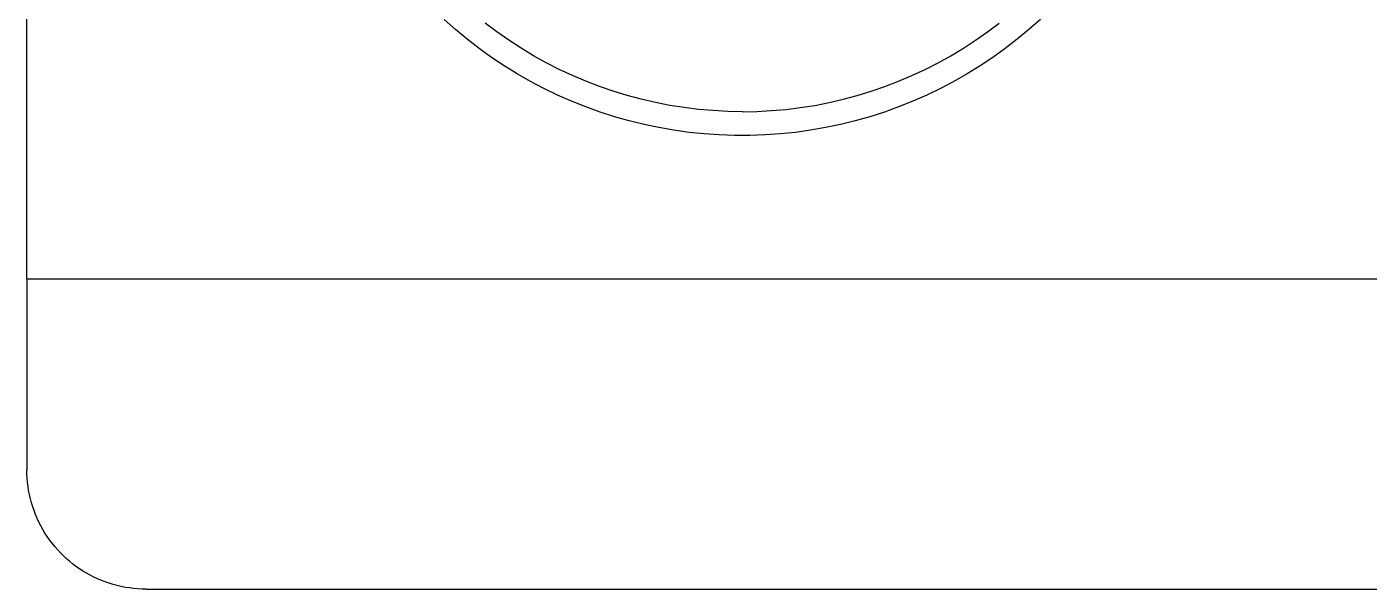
# Model space of a CAD drawing. Header units: millimetres. Extents: x -573 to 3430, y 0 to 3769.
# Drawn here: x 456.14 to 467.4, y 441.47 to 446.18 of the extents above; entities that cross this region are included whole.
import ezdxf

# ---------------------------------------------------------------- set-up
doc = ezdxf.new("R2010")
doc.units = ezdxf.units.MM
doc.layers.add('01 Basic thick', color=7, linetype='Continuous', lineweight=35)

msp = doc.modelspace()

# ---------------------------------------------------------------- linework, layer by layer
at = {"layer": '01 Basic thick', "lineweight": -3}
for p, q in [((456.139, 444.07, -368.054), (456.139, 475.874, -368.054)), ((459.734, 446.161, -368.054), (459.638, 446.245, -368.054)), ((460.082, 446.141, -368.054), (459.984, 446.214, -368.054)), ((464.196, 446.141, -368.054), (464.294, 446.214, -368.054)), ((464.64, 446.245, -368.054), (464.544, 446.161, -368.054)), ((459.832, 446.079, -368.054), (459.734, 446.161, -368.054)), ((459.933, 446.001, -368.054), (459.832, 446.079, -368.054)), ((460.182, 446.071, -368.054), (460.082, 446.141, -368.054)), ((460.284, 446.004, -368.054), (460.182, 446.071, -368.054)), ((463.994, 446.004, -368.054), (464.096, 446.071, -368.054)), ((464.096, 446.071, -368.054), (464.196, 446.141, -368.054)), ((464.446, 446.079, -368.054), (464.345, 446.001, -368.054)), ((464.544, 446.161, -368.054), (464.446, 446.079, -368.054)), ((460.037, 445.927, -368.054), (459.933, 446.001, -368.054)), ((460.389, 445.941, -368.054), (460.284, 446.004, -368.054)), ((463.889, 445.941, -368.054), (463.994, 446.004, -368.054)), ((464.345, 446.001, -368.054), (464.241, 445.927, -368.054)), ((460.143, 445.856, -368.054), (460.037, 445.927, -368.054)), ((460.252, 445.789, -368.054), (460.143, 445.856, -368.054)), ((460.496, 445.882, -368.054), (460.389, 445.941, -368.054)), ((460.605, 445.826, -368.054), (460.496, 445.882, -368.054)), ((463.673, 445.826, -368.054), (463.782, 445.882, -368.054)), ((463.782, 445.882, -368.054), (463.889, 445.941, -368.054)), ((464.135, 445.856, -368.054), (464.026, 445.789, -368.054)), ((464.241, 445.927, -368.054), (464.135, 445.856, -368.054)), ((460.363, 445.726, -368.054), (460.252, 445.789, -368.054)), ((460.476, 445.667, -368.054), (460.363, 445.726, -368.054)), ((460.715, 445.775, -368.054), (460.605, 445.826, -368.054)), ((460.828, 445.727, -368.054), (460.715, 445.775, -368.054)), ((460.942, 445.683, -368.054), (460.828, 445.727, -368.054)), ((463.336, 445.683, -368.054), (463.45, 445.727, -368.054)), ((463.45, 445.727, -368.054), (463.563, 445.775, -368.054)), ((463.563, 445.775, -368.054), (463.673, 445.826, -368.054)), ((463.915, 445.726, -368.054), (463.802, 445.667, -368.054)), ((464.026, 445.789, -368.054), (463.915, 445.726, -368.054)), ((460.591, 445.611, -368.054), (460.476, 445.667, -368.054)), ((460.708, 445.56, -368.054), (460.591, 445.611, -368.054)), ((461.057, 445.644, -368.054), (460.942, 445.683, -368.054)), ((461.174, 445.608, -368.054), (461.057, 445.644, -368.054)), ((461.292, 445.576, -368.054), (461.174, 445.608, -368.054)), ((462.986, 445.576, -368.054), (463.104, 445.608, -368.054)), ((463.104, 445.608, -368.054), (463.221, 445.644, -368.054)), ((463.221, 445.644, -368.054), (463.336, 445.683, -368.054)), ((463.687, 445.611, -368.054), (463.57, 445.56, -368.054)), ((463.802, 445.667, -368.054), (463.687, 445.611, -368.054)), ((460.827, 445.513, -368.054), (460.708, 445.56, -368.054)), ((460.947, 445.469, -368.054), (460.827, 445.513, -368.054)), ((461.411, 445.549, -368.054), (461.292, 445.576, -368.054)), ((461.531, 445.525, -368.054), (461.411, 445.549, -368.054)), ((461.652, 445.506, -368.054), (461.531, 445.525, -368.054)), ((461.773, 445.491, -368.054), (461.652, 445.506, -368.054)), ((462.505, 445.491, -368.054), (462.626, 445.506, -368.054)), ((462.626, 445.506, -368.054), (462.747, 445.525, -368.054)), ((462.747, 445.525, -368.054), (462.867, 445.549, -368.054)), ((462.867, 445.549, -368.054), (462.986, 445.576, -368.054)), ((463.451, 445.513, -368.054), (463.331, 445.469, -368.054)), ((463.57, 445.56, -368.054), (463.451, 445.513, -368.054)), ((461.069, 445.43, -368.054), (460.947, 445.469, -368.054)), ((461.192, 445.395, -368.054), (461.069, 445.43, -368.054)), ((461.316, 445.365, -368.054), (461.192, 445.395, -368.054)), ((461.895, 445.481, -368.054), (461.773, 445.491, -368.054)), ((462.017, 445.474, -368.054), (461.895, 445.481, -368.054)), ((462.139, 445.472, -368.054), (462.017, 445.474, -368.054)), ((462.139, 445.472, -368.054), (462.261, 445.474, -368.054)), ((462.261, 445.474, -368.054), (462.383, 445.481, -368.054)), ((462.383, 445.481, -368.054), (462.505, 445.491, -368.054)), ((463.086, 445.395, -368.054), (462.962, 445.365, -368.054)), ((463.209, 445.43, -368.054), (463.086, 445.395, -368.054)), ((463.331, 445.469, -368.054), (463.209, 445.43, -368.054)), ((461.441, 445.339, -368.054), (461.316, 445.365, -368.054)), ((461.566, 445.317, -368.054), (461.441, 445.339, -368.054)), ((461.693, 445.299, -368.054), (461.566, 445.317, -368.054)), ((461.82, 445.286, -368.054), (461.693, 445.299, -368.054)), ((461.947, 445.277, -368.054), (461.82, 445.286, -368.054)), ((462.075, 445.273, -368.054), (461.947, 445.277, -368.054)), ((462.203, 445.273, -368.054), (462.075, 445.273, -368.054)), ((462.331, 445.277, -368.054), (462.203, 445.273, -368.054)), ((462.458, 445.286, -368.054), (462.331, 445.277, -368.054)), ((462.585, 445.299, -368.054), (462.458, 445.286, -368.054)), ((462.711, 445.317, -368.054), (462.585, 445.299, -368.054)), ((462.837, 445.339, -368.054), (462.711, 445.317, -368.054)), ((462.962, 445.365, -368.054), (462.837, 445.339, -368.054)), ((522.639, 444.07, -368.054), (456.139, 444.07, -368.054)), ((456.139, 444.07, -368.054), (456.139, 442.472, -368.054)), ((456.14, 442.437, -368.054), (456.139, 442.472, -368.054)), ((456.141, 442.402, -368.054), (456.14, 442.437, -368.054)), ((456.145, 442.367, -368.054), (456.141, 442.402, -368.054)), ((456.149, 442.333, -368.054), (456.145, 442.367, -368.054)), ((456.154, 442.298, -368.054), (456.149, 442.333, -368.054)), ((456.161, 442.264, -368.054), (456.154, 442.298, -368.054)), ((456.169, 442.23, -368.054), (456.161, 442.264, -368.054)), ((456.178, 442.196, -368.054), (456.169, 442.23, -368.054)), ((456.188, 442.163, -368.054), (456.178, 442.196, -368.054)), ((456.199, 442.13, -368.054), (456.188, 442.163, -368.054)), ((456.212, 442.097, -368.054), (456.199, 442.13, -368.054)), ((456.226, 442.065, -368.054), (456.212, 442.097, -368.054)), ((456.24, 442.034, -368.054), (456.226, 442.065, -368.054)), ((456.256, 442.002, -368.054), (456.24, 442.034, -368.054)), ((456.273, 441.972, -368.054), (456.256, 442.002, -368.054)), ((456.291, 441.942, -368.054), (456.273, 441.972, -368.054)), ((456.31, 441.913, -368.054), (456.291, 441.942, -368.054)), ((456.33, 441.884, -368.054), (456.31, 441.913, -368.054)), ((456.351, 441.856, -368.054), (456.33, 441.884, -368.054)), ((456.373, 441.829, -368.054), (456.351, 441.856, -368.054)), ((456.396, 441.803, -368.054), (456.373, 441.829, -368.054)), ((456.42, 441.777, -368.054), (456.396, 441.803, -368.054)), ((456.444, 441.753, -368.054), (456.42, 441.777, -368.054)), ((456.47, 441.729, -368.054), (456.444, 441.753, -368.054)), ((456.496, 441.706, -368.054), (456.47, 441.729, -368.054)), ((456.523, 441.684, -368.054), (456.496, 441.706, -368.054)), ((456.551, 441.663, -368.054), (456.523, 441.684, -368.054)), ((456.58, 441.643, -368.054), (456.551, 441.663, -368.054)), ((456.609, 441.624, -368.054), (456.58, 441.643, -368.054)), ((456.639, 441.606, -368.054), (456.609, 441.624, -368.054)), ((456.67, 441.589, -368.054), (456.639, 441.606, -368.054)), ((456.701, 441.573, -368.054), (456.67, 441.589, -368.054)), ((456.732, 441.559, -368.054), (456.701, 441.573, -368.054)), ((456.764, 441.545, -368.054), (456.732, 441.559, -368.054)), ((456.797, 441.532, -368.054), (456.764, 441.545, -368.054)), ((456.83, 441.521, -368.054), (456.797, 441.532, -368.054)), ((456.863, 441.511, -368.054), (456.83, 441.521, -368.054)), ((456.897, 441.502, -368.054), (456.863, 441.511, -368.054)), ((456.931, 441.494, -368.054), (456.897, 441.502, -368.054)), ((456.965, 441.487, -368.054), (456.931, 441.494, -368.054)), ((457, 441.482, -368.054), (456.965, 441.487, -368.054)), ((457.034, 441.478, -368.054), (457, 441.482, -368.054)), ((457.069, 441.475, -368.054), (457.034, 441.478, -368.054)), ((457.104, 441.473, -368.054), (457.069, 441.475, -368.054)), ((457.139, 441.472, -368.054), (457.104, 441.473, -368.054)), ((457.139, 441.472, -368.054), (521.639, 441.472, -368.054))]:
    msp.add_line(p, q, dxfattribs=at)

doc.saveas('drawing.dxf')
